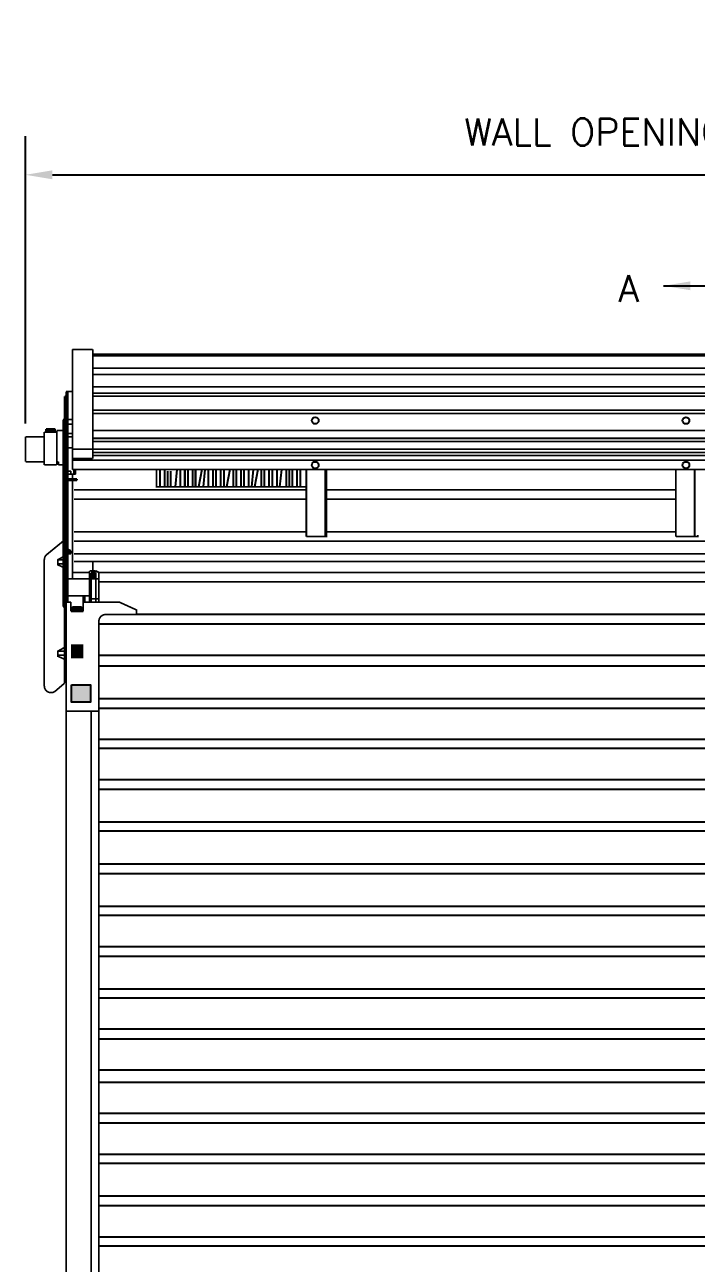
# Model space of a CAD drawing. Extents: x 0 to 112, y 0 to 183.
# Drawn here: x 2.7 to 52.8, y 91 to 183.3 of the extents above; entities that cross this region are included whole.
import ezdxf

# ---------------------------------------------------------------- set-up
doc = ezdxf.new("R2010")
doc.units = 0
doc.header["$LTSCALE"] = 8
doc.header["$MEASUREMENT"] = 0
doc.layers.get('DEFPOINTS').update_dxf_attribs({"linetype": 'CONTINUOUS'})
for name, color, linetype in [('R-ANNO-DIMS', 3, 'CONTINUOUS'), ('R-ANNO-TEXT', 6, 'CONTINUOUS'), ('R-SWTS-DET1', 1, 'CONTINUOUS'), ('R-SWTS-PAT1', 5, 'CONTINUOUS')]:
    doc.layers.add(name, color=color, linetype=linetype)
doc.styles.add('SWTSTEXT', font='romans.shx')
doc.dimstyles.new('SWTSARCH', dxfattribs={"dimscale": 16, "dimtxt": 0.125, "dimasz": 0.125, "dimexe": 0.179688, "dimexo": 0.0625, "dimgap": 0.125, "dimtad": 1, "dimtih": 1, "dimtoh": 1, "dimdec": 4, "dimzin": 3, "dimtxsty": 'SWTSTEXT', "dimcen": 0.1875, "dimdle": 0.179688, "dimclrd": 256, "dimclre": 256, "dimclrt": 256, "dimazin": 3, "dimtfac": 1, "dimtdec": 4, "dimtofl": 0, "dimtmove": 0, "dimatfit": 3, "dimtolj": 1, "dimtzin": 3})

# ---------------------------------------------------------------- blocks, each defined once
blk = doc.blocks.new('*D0')
at = {"layer": 'DEFPOINTS', "color": 0}
for p in [(104.839, 172.132), (2.795, 152.606, 0.002), (104.839, 152.606, 0.002)]:
    blk.add_point(p, dxfattribs=at)
at = {"layer": 'R-ANNO-DIMS'}
for p, q in [((2.795, 153.606), (2.795, 175.007)), ((104.839, 153.606), (104.839, 175.007)), ((4.795, 172.132), (102.839, 172.132))]:
    blk.add_line(p, q, dxfattribs=at)
for points in [[(4.795, 172.465), (4.795, 171.799), (2.795, 172.132)], [(102.839, 172.465), (102.839, 171.799), (104.839, 172.132)]]:
    blk.add_solid(points, dxfattribs=at)
at = {"layer": 'R-ANNO-DIMS', "insert": (53.817, 175.322), "char_height": 2, "attachment_point": 5, "style": 'SWTSTEXT'}
blk.add_mtext('\\A1;WALL OPENING WIDTH + 7"', dxfattribs=at)

msp = doc.modelspace()

# ---------------------------------------------------------------- linework, layer by layer
at = {"layer": 'R-SWTS-DET1', "const_width": 0.125}
for points, elevation in [([(6.28162, 150.74693), (6.28162, 159.11497)], 0.00153), ([(7.79252, 159.11497), (6.28162, 159.11497)], 0.00153), ([(7.79252, 159.11497), (7.79252, 150.97938)], 0.00153), ([(7.79252, 158.7663), (99.84095, 158.7663)], 0.00153), ([(99.84095, 158.65008), (7.79252, 158.65008)], 0.00153), ([(7.79252, 157.7203), (99.84095, 157.7203)], 0.00153), ([(7.79252, 157.25541), (99.84095, 157.25541)], 0.00153), ([(5.81673, 138.42732), (5.81673, 155.97696)], 0.00153), ([(5.81673, 155.97696), (5.93296, 155.97696)], 0.00153), ([(5.93296, 155.97696), (6.28162, 155.97696)], 0.00153), ([(5.93296, 155.97696), (5.93296, 153.88495)], 0.00153), ([(7.79252, 156.32563), (99.84095, 156.32563)], 0.00153), ([(5.70051, 134.47575), (5.70051, 155.62829)], 0.00153), ([(5.81673, 155.62829), (5.70051, 155.62829)], 0.00153), ([(5.70051, 155.1634), (5.81673, 155.1634)], 0.00153), ([(99.84095, 155.86074), (7.79252, 155.86074)], 0.00153), ([(99.84095, 155.62829), (7.79252, 155.62829)], 0.00153), ([(99.84095, 154.58229), (7.79252, 154.58229)], 0.00153), ([(7.79252, 154.34984), (99.84095, 154.34984)], 0.00153), ([(4.30584, 153.18761), (4.42206, 153.18761)], 0.00153), ([(4.30584, 152.95517), (4.30584, 153.18761)], 0.00153), ([(4.42206, 153.07139), (4.42206, 153.18761)], 0.00153), ([(4.42206, 153.18761), (4.88695, 153.18761)], 0.00153), ([(4.88695, 153.07139), (4.88695, 153.18761)], 0.00153), ([(4.88695, 153.18761), (5.00317, 153.18761)], 0.00153), ([(5.00317, 152.95517), (5.00317, 153.18761)], 0.00153), ([(5.58429, 153.88495), (5.58429, 151.79294)], 0.00153), ([(5.70051, 153.88495), (5.70051, 153.88495), (5.70051, 153.88495), (5.58429, 153.88495)], 0.00153), ([(5.58429, 139.93822), (5.58429, 153.76873)], 0.00153), ([(5.58429, 153.76873), (5.58429, 153.76873)], 0.00153), ([(5.70051, 153.88495), (5.70051, 151.90916)], 0.00153), ([(5.70051, 151.90916), (5.70051, 153.88495)], 0.00153), ([(5.70051, 153.88495), (5.70051, 153.88495)], 0.00153), ([(5.70051, 153.88495), (5.70051, 153.88495), (5.70051, 153.88495), (5.70051, 153.88495)], 0.00153), ([(5.81673, 153.88495), (5.81673, 153.88495), (5.81673, 153.88495), (5.93296, 153.88495)], 0.00153), ([(5.93296, 153.53628), (5.81673, 153.53628)], 0.00153), ([(5.81673, 153.53628), (5.81673, 153.30384)], 0.00153), ([(5.93296, 153.53628), (5.93296, 153.88495)], 0.00153), ([(6.28162, 153.88495), (5.93296, 153.88495)], 0.00153), ([(5.93296, 152.6065), (5.93296, 153.53628)], 0.00153), ([(6.28162, 153.53628), (5.93296, 153.53628)], 0.00153), ([(2.79494, 152.6065), (2.79494, 150.74693)], 0.00153), ([(2.79494, 152.6065), (4.18961, 152.6065)], 0.00153), ([(4.18961, 152.95517), (4.18961, 150.51449)], 0.00153), ([(4.18961, 152.95517), (5.1194, 152.95517)], 0.00153), ([(4.30584, 152.95517), (4.30584, 152.95517), (4.42206, 152.95517), (4.42206, 153.07139), (4.42206, 153.07139), (4.53828, 153.07139), (4.53828, 153.07139), (4.77073, 153.07139)], 0.00153), ([(4.30584, 152.95517), (4.30584, 152.95517)], 0.00153), ([(4.30584, 152.95517), (4.30584, 152.95517), (4.30584, 152.95517), (4.30584, 152.95517), (4.42206, 152.95517), (4.42206, 152.95517), (4.42206, 152.95517), (4.53828, 152.95517), (4.53828, 152.95517), (4.77073, 152.95517)], 0.00153), ([(4.30584, 152.95517), (4.30584, 152.95517)], 0.00153), ([(4.77073, 152.95517), (4.53828, 152.95517)], 0.00153), ([(4.77073, 153.07139), (4.77073, 153.07139), (4.77073, 153.07139), (4.88695, 153.07139), (4.88695, 153.07139), (4.88695, 152.95517), (5.00317, 152.95517), (5.00317, 152.95517)], 0.00153), ([(4.77073, 152.95517), (4.77073, 152.95517), (4.77073, 152.95517), (4.88695, 152.95517), (4.88695, 152.95517), (4.88695, 152.95517), (5.00317, 152.95517), (5.00317, 152.95517), (5.00317, 152.95517), (5.00317, 152.95517)], 0.00153), ([(4.77073, 152.95517), (4.77073, 152.95517)], 0.00153), ([(5.00317, 152.95517), (5.00317, 152.95517)], 0.00153), ([(5.00317, 152.95517), (5.00317, 152.95517)], 0.00153), ([(5.1194, 150.51449), (5.1194, 153.07139)], 0.00153), ([(5.58429, 153.07139), (5.1194, 153.07139)], 0.00153), ([(5.58429, 152.95517), (5.58429, 152.95517)], 0.00153), ([(5.58429, 152.95517), (5.58429, 152.95517)], 0.00153), ([(5.58429, 152.95517), (5.58429, 152.95517)], 0.00153), ([(5.58429, 152.83894), (5.58429, 152.83894)], 0.00153), ([(5.81673, 152.83894), (5.93296, 152.6065)], 0.00153), ([(5.93296, 152.83894), (5.81673, 152.83894)], 0.00153), ([(5.81673, 152.83894), (5.81673, 152.83894)], 0.00153), ([(5.93296, 152.6065), (5.93296, 152.6065), (5.81673, 152.6065), (5.81673, 152.6065), (5.81673, 152.6065), (5.81673, 152.6065), (5.81673, 152.6065), (5.81673, 152.6065), (5.81673, 152.6065), (5.81673, 152.6065), (5.81673, 152.6065), (5.81673, 152.6065), (5.81673, 152.6065), (5.81673, 152.6065), (5.81673, 152.6065), (5.81673, 152.6065)], 0.00153), ([(5.93296, 152.6065), (5.93296, 152.6065), (5.81673, 152.6065), (5.81673, 152.6065), (5.81673, 152.6065), (5.81673, 152.6065), (5.81673, 152.6065), (5.81673, 152.6065), (5.81673, 152.6065), (5.81673, 152.6065), (5.81673, 152.6065), (5.81673, 152.6065), (5.81673, 152.6065), (5.81673, 152.6065), (5.81673, 152.6065), (5.81673, 152.6065)], 0.00153), ([(5.93296, 152.83894), (6.28162, 152.83894)], 0.00153), ([(5.93296, 149.81715), (5.93296, 152.6065)], 0.00153), ([(5.93296, 152.6065), (6.28162, 152.6065)], 0.00153), ([(7.79252, 153.07139), (99.84095, 153.07139)], 0.00153), ([(99.84095, 152.49028), (7.79252, 152.49028)], 0.00153), ([(99.84095, 152.25783), (7.79252, 152.25783)], 0.00153), ([(5.58429, 151.90916), (5.58429, 151.90916)], 0.00153), ([(5.81673, 151.79294), (6.28162, 151.79294)], 0.00153), ([(6.28162, 151.67672), (7.79252, 151.67672)], 0.00153), ([(99.84095, 151.67672), (7.79252, 151.67672)], 0.00153), ([(99.84095, 151.44427), (7.79252, 151.44427)], 0.00153), ([(2.79494, 150.74693), (4.18961, 150.74693)], 0.00153), ([(4.18961, 150.51449), (5.1194, 150.51449)], 0.00153), ([(4.18961, 150.51449), (5.1194, 150.51449)], 0.00153), ([(5.23562, 150.74693), (5.1194, 150.74693)], 0.00153), ([(5.23562, 150.74693), (5.23562, 150.51449)], 0.00153), ([(5.58429, 150.51449), (5.23562, 150.51449)], 0.00153), ([(5.58429, 150.51449), (5.58429, 140.05444)], 0.00153), ([(6.28162, 150.97938), (7.79252, 150.97938)], 0.00153), ([(101.35184, 150.86316), (6.28162, 150.86316)], 0.00153), ([(6.28162, 150.74693), (6.28162, 150.16582)], 0.00153), ([(7.79252, 151.21183), (99.84095, 151.21183)], 0.00153), ([(5.58429, 150.16582), (5.70051, 150.16582)], 0.00153), ([(5.70051, 149.81715), (5.58429, 149.81715)], 0.00153), ([(5.70051, 149.70093), (5.58429, 149.70093)], 0.00153), ([(5.70051, 149.70093), (5.58429, 149.70093)], 0.00153), ([(5.81673, 149.70093), (5.58429, 149.70093)], 0.00153), ([(5.70051, 149.70093), (5.58429, 149.70093)], 0.00153), ([(5.70051, 149.70093), (5.58429, 149.70093)], 0.00153), ([(5.58429, 149.70093), (5.58429, 149.70093), (5.58429, 149.70093), (5.58429, 149.46848)], 0.00153), ([(5.70051, 150.16582), (5.70051, 149.81715)], 0.00153), ([(5.70051, 149.81715), (5.70051, 150.16582)], 0.00153), ([(5.70051, 139.93822), (5.70051, 149.70093)], 0.00153), ([(6.39785, 149.81715), (5.81673, 149.81715)], 0.00153), ([(5.81673, 149.81715), (5.81673, 149.81715), (5.81673, 149.81715), (5.81673, 149.70093)], 0.00153), ([(5.81673, 149.58471), (5.81673, 149.58471), (5.81673, 149.58471), (5.93296, 149.46848)], 0.00153), ([(5.93296, 149.81715), (5.93296, 150.0496)], 0.00153), ([(5.93296, 150.0496), (5.93296, 150.0496)], 0.00153), ([(6.1654, 150.0496), (5.93296, 150.0496)], 0.00153), ([(6.1654, 150.0496), (5.93296, 150.0496)], 0.00153), ([(5.93296, 149.81715), (5.93296, 149.81715)], 0.00153), ([(6.1654, 149.81715), (5.93296, 149.81715)], 0.00153), ([(5.93296, 149.81715), (5.93296, 149.46848)], 0.00153), ([(6.1654, 149.81715), (6.1654, 150.0496)], 0.00153), ([(6.28162, 150.16582), (24.41237, 150.16582)], 0.00153), ([(6.28162, 149.81715), (6.28162, 149.46848)], 0.00153), ([(6.39785, 150.16582), (6.39785, 149.81715)], 0.00153), ([(6.39785, 149.81715), (6.39785, 149.81715), (6.39785, 149.81715), (6.51407, 149.81715)], 0.00153), ([(6.51407, 150.16582), (6.51407, 149.81715)], 0.00153), ([(12.55765, 150.16582), (12.55765, 148.88737), (23.71504, 148.88737)], 0.00153), ([(23.71504, 150.16582), (23.71504, 145.16824)], 0.00153), ([(24.41237, 150.16582), (52.30584, 150.16582)], 0.00153), ([(25.10971, 145.16824), (25.10971, 150.16582)], 0.00153), ([(25.22593, 150.16582), (25.22593, 145.28446)], 0.00153), ([(51.25983, 150.16582), (51.25983, 145.16824)], 0.00153), ([(52.30584, 150.16582), (79.61819, 150.16582)], 0.00153), ([(52.6545, 145.16824), (52.6545, 150.16582)], 0.00153), ([(5.58429, 149.46848), (5.58429, 149.46848), (5.58429, 149.46848), (5.58429, 149.46848), (5.58429, 149.46848), (5.58429, 149.46848), (5.58429, 149.46848), (5.58429, 149.46848), (5.58429, 149.46848), (5.58429, 149.46848), (5.58429, 149.46848), (5.58429, 149.46848), (5.58429, 149.46848), (5.58429, 149.46848), (5.58429, 149.46848), (5.58429, 149.46848), (5.58429, 149.46848), (5.58429, 149.35226), (5.58429, 149.35226), (5.58429, 149.35226), (5.58429, 149.35226), (5.58429, 149.35226), (5.58429, 149.35226), (5.58429, 149.35226), (5.58429, 149.35226), (5.58429, 149.35226), (5.58429, 149.35226), (5.58429, 149.35226), (5.58429, 149.35226), (5.58429, 149.35226)], 0.00153), ([(5.58429, 149.35226), (5.70051, 149.35226)], 0.00153), ([(5.70051, 149.35226), (5.70051, 149.35226)], 0.00153), ([(5.81673, 149.46848), (5.93296, 149.46848)], 0.00153), ([(5.81673, 149.46848), (5.81673, 149.46848), (5.81673, 149.46848), (5.93296, 149.35226)], 0.00153), ([(5.93296, 149.35226), (5.93296, 149.46848)], 0.00153), ([(6.63029, 149.46848), (5.93296, 149.46848)], 0.00153), ([(6.63029, 149.35226), (5.93296, 149.35226)], 0.00153), ([(5.93296, 149.35226), (5.93296, 142.03023)], 0.00153), ([(6.28162, 149.46848), (6.28162, 149.35226)], 0.00153), ([(6.28162, 149.35226), (6.28162, 144.00601)], 0.00153), ([(6.39785, 148.65492), (23.71504, 148.65492)], 0.00153), ([(6.63029, 149.46848), (6.63029, 149.35226)], 0.00153), ([(25.22593, 148.65492), (51.25983, 148.65492)], 0.00153), ([(5.70051, 148.30626), (5.58429, 148.30626)], 0.00153), ([(5.58429, 148.30626), (5.58429, 148.30626), (5.58429, 148.30626), (5.58429, 148.07381)], 0.00153), ([(5.58429, 148.07381), (5.58429, 148.07381), (5.58429, 148.07381), (5.58429, 148.07381), (5.58429, 148.07381), (5.58429, 148.07381), (5.58429, 148.07381), (5.58429, 148.07381), (5.58429, 148.07381), (5.58429, 148.07381), (5.58429, 148.07381), (5.58429, 148.07381), (5.58429, 148.07381), (5.58429, 148.07381), (5.58429, 148.07381), (5.58429, 148.07381), (5.58429, 148.07381), (5.58429, 148.07381), (5.58429, 148.07381), (5.58429, 148.07381), (5.58429, 148.07381), (5.58429, 148.07381), (5.58429, 148.07381), (5.58429, 148.07381), (5.58429, 148.07381), (5.58429, 148.07381), (5.58429, 148.07381), (5.58429, 148.07381), (5.58429, 148.07381), (5.58429, 147.95759)], 0.00153), ([(5.58429, 147.95759), (5.70051, 147.95759)], 0.00153), ([(5.70051, 148.30626), (5.70051, 148.30626), (5.70051, 148.30626), (5.70051, 148.42248)], 0.00153), ([(5.70051, 147.95759), (5.70051, 147.95759)], 0.00153), ([(23.71504, 147.95759), (6.39785, 147.95759)], 0.00153), ([(51.25983, 147.95759), (25.22593, 147.95759)], 0.00153), ([(23.71504, 145.51691), (6.39785, 145.51691)], 0.00153), ([(23.71504, 145.16824), (25.10971, 145.16824)], 0.00153), ([(25.10971, 145.16824), (25.10971, 145.16824), (25.10971, 145.16824), (25.10971, 145.16824), (25.10971, 145.16824), (25.10971, 145.16824), (25.10971, 145.16824), (25.22593, 145.16824), (25.22593, 145.16824), (25.22593, 145.16824), (25.22593, 145.16824), (25.22593, 145.16824), (25.22593, 145.16824), (25.22593, 145.28446), (25.22593, 145.28446), (25.22593, 145.28446), (25.22593, 145.28446)], 0.00153), ([(51.25983, 145.51691), (25.22593, 145.51691)], 0.00153), ([(51.25983, 145.16824), (52.6545, 145.16824)], 0.00153), ([(52.6545, 145.16824), (52.6545, 145.16824), (52.6545, 145.16824), (52.6545, 145.16824), (52.88695, 145.16824), (52.88695, 145.16824), (52.88695, 145.16824), (52.88695, 145.16824), (52.88695, 145.16824), (52.88695, 145.16824), (52.88695, 145.16824), (52.88695, 145.16824), (52.88695, 145.16824), (52.88695, 145.28446), (52.88695, 145.28446), (52.88695, 145.28446), (52.88695, 145.28446)], 0.00153), ([(5.93296, 144.23846), (5.93296, 144.23846)], 0.00153), ([(5.93296, 144.23846), (5.93296, 144.23846)], 0.00153), ([(6.1654, 144.12224), (6.1654, 144.12224), (6.1654, 144.12224), (5.93296, 144.23846)], 0.00153), ([(6.1654, 144.12224), (5.93296, 144.12224)], 0.00153), ([(5.93296, 144.00601), (6.1654, 144.00601)], 0.00153), ([(6.1654, 143.88979), (6.1654, 144.12224)], 0.00153), ([(6.28162, 144.00601), (6.28162, 143.30868)], 0.00153), ([(6.39785, 144.81957), (101.35184, 144.81957)], 0.00153), ([(5.75684, 143.75033), (5.19434, 143.43783), (5.19434, 143.06283), (5.75684, 142.81283)], 0), ([(5.23562, 143.43398), (5.75684, 143.43398)], 0.00153), ([(5.23562, 143.14781), (5.75684, 143.14781)], 0.00153), ([(5.93296, 143.88979), (6.1654, 143.88979)], 0.00153), ([(6.28162, 142.03023), (6.28162, 143.30868)], 0.00153), ([(6.39785, 143.88979), (101.35184, 143.88979)], 0.00153), ([(6.39785, 143.30868), (101.35184, 143.30868)], 0.00153), ([(7.79252, 142.61134), (7.79252, 143.30868)], 0.00153), ([(6.28162, 142.49512), (7.56007, 142.49512)], 0.00153), ([(7.56007, 142.03023), (7.56007, 142.61134)], 0.00153), ([(7.56007, 142.61134), (8.02496, 142.61134)], 0.00153), ([(7.6763, 142.3789), (7.6763, 142.3789), (7.6763, 142.3789), (7.56007, 142.3789), (7.56007, 142.3789), (7.56007, 142.3789), (7.56007, 142.49512), (7.56007, 142.49512), (7.56007, 142.49512)], 0.00153), ([(7.6763, 142.49512), (7.6763, 142.49512)], 0.00153), ([(7.6763, 142.49512), (7.6763, 142.49512)], 0.00153), ([(7.6763, 142.49512), (7.79252, 142.49512)], 0.00153), ([(7.6763, 142.49512), (7.90874, 142.49512)], 0.00153), ([(7.6763, 142.49512), (7.90874, 142.49512)], 0.00153), ([(7.6763, 142.03023), (7.6763, 142.3789)], 0.00153), ([(7.79252, 142.3789), (7.6763, 142.3789)], 0.00153), ([(7.79252, 142.49512), (7.79252, 142.3789)], 0.00153), ([(7.79252, 142.49512), (7.79252, 142.03023)], 0.00153), ([(7.79252, 142.49512), (7.79252, 142.49512)], 0.00153), ([(7.79252, 142.49512), (7.79252, 142.49512)], 0.00153), ([(7.79252, 142.03023), (7.79252, 142.3789)], 0.00153), ([(7.90874, 142.03023), (7.90874, 142.49512)], 0.00153), ([(7.90874, 142.49512), (7.90874, 142.49512), (8.02496, 142.49512), (8.02496, 142.49512), (8.02496, 142.49512), (8.02496, 142.49512), (8.02496, 142.49512), (8.02496, 142.49512), (8.02496, 142.49512), (8.02496, 142.49512), (8.02496, 142.49512)], 0.00153), ([(8.02496, 142.49512), (7.90874, 142.49512)], 0.00153), ([(7.90874, 142.49512), (8.02496, 142.49512), (8.02496, 142.49512), (8.02496, 142.49512), (8.02496, 142.49512), (8.02496, 142.49512), (8.02496, 142.49512), (8.02496, 142.49512), (8.02496, 142.49512), (8.02496, 142.49512)], 0.00153), ([(8.02496, 142.14645), (8.02496, 142.03023), (8.02496, 142.03023), (8.02496, 142.03023), (8.02496, 142.03023), (8.02496, 142.03023), (8.02496, 142.03023), (8.02496, 142.03023), (8.02496, 142.03023), (7.90874, 142.03023), (7.90874, 142.03023)], 0.00153), ([(8.02496, 142.61134), (8.02496, 142.61134), (8.02496, 142.61134), (8.02496, 142.61134), (8.25741, 142.49512), (8.25741, 142.49512), (8.25741, 142.49512), (8.25741, 142.49512), (8.25741, 142.49512), (8.25741, 142.49512), (8.25741, 142.49512)], 0.00153), ([(8.02496, 142.49512), (8.02496, 142.49512)], 0.00153), ([(8.02496, 142.49512), (8.02496, 142.14645)], 0.00153), ([(8.02496, 142.49512), (8.02496, 142.49512)], 0.00153), ([(8.02496, 142.49512), (8.02496, 142.49512), (8.02496, 142.49512), (8.02496, 142.49512), (8.02496, 142.49512), (8.02496, 142.49512), (8.02496, 142.49512), (8.02496, 142.49512), (8.02496, 142.49512)], 0.00153), ([(8.02496, 142.49512), (8.02496, 142.49512)], 0.00153), ([(8.02496, 142.49512), (8.02496, 142.49512)], 0.00153), ([(8.02496, 142.49512), (8.02496, 142.14645)], 0.00153), ([(8.02496, 142.03023), (8.02496, 142.14645)], 0.00153), ([(8.02496, 142.14645), (8.02496, 142.14645)], 0.00153), ([(8.02496, 142.14645), (8.02496, 142.03023)], 0.00153), ([(8.25741, 140.28689), (8.25741, 142.49512)], 0.00153), ([(8.25741, 142.49512), (99.37605, 142.49512)], 0.00153), ([(5.93296, 142.03023), (5.93296, 142.03023)], 0.00153), ([(7.90874, 142.03023), (5.93296, 142.03023)], 0.00153), ([(5.93296, 140.28689), (5.93296, 142.03023)], 0.00153), ([(5.93296, 142.03023), (7.90874, 142.03023)], 0.00153), ([(7.56007, 142.03023), (7.6763, 142.03023)], 0.00153), ([(7.56007, 142.03023), (7.56007, 140.75178)], 0.00153), ([(7.6763, 142.03023), (7.56007, 142.03023)], 0.00153), ([(7.6763, 140.28689), (7.6763, 142.03023)], 0.00153), ([(8.02496, 142.03023), (7.6763, 142.03023)], 0.00153), ([(7.90874, 142.03023), (8.02496, 142.03023)], 0.00153), ([(8.02496, 142.03023), (7.90874, 142.03023)], 0.00153), ([(8.25741, 142.03023), (8.25741, 142.03023), (8.25741, 142.03023), (8.25741, 142.03023), (8.25741, 142.03023), (8.25741, 142.03023), (8.25741, 142.03023), (8.02496, 142.03023), (8.02496, 142.03023)], 0.00153), ([(8.02496, 140.28689), (8.02496, 142.03023)], 0.00153), ([(8.02496, 142.03023), (8.02496, 142.03023), (8.02496, 142.03023), (8.02496, 142.03023), (8.02496, 142.03023), (8.02496, 142.03023), (8.02496, 142.03023), (8.02496, 142.03023), (8.02496, 142.03023)], 0.00153), ([(8.02496, 142.03023), (8.02496, 142.03023)], 0.00153), ([(8.02496, 142.03023), (8.02496, 142.03023)], 0.00153), ([(8.02496, 142.03023), (8.02496, 142.03023)], 0.00153), ([(8.02496, 142.03023), (8.02496, 142.03023)], 0.00153), ([(99.37605, 141.79778), (8.25741, 141.79778)], 0.00153), ([(5.81673, 140.28689), (5.93296, 140.28689)], 0.00153), ([(5.93296, 140.75178), (7.09518, 140.75178)], 0.00153), ([(7.56007, 140.75178), (5.93296, 140.75178)], 0.00153), ([(5.93296, 140.28689), (6.1654, 140.28689)], 0.00153), ([(6.1654, 140.28689), (6.1654, 139.58955)], 0.00153), ([(7.09518, 140.28689), (7.09518, 140.75178)], 0.00153), ([(7.09518, 140.75178), (7.56007, 140.75178)], 0.00153), ([(7.09518, 140.28689), (7.09518, 139.58955)], 0.00153), ([(7.09518, 140.28689), (9.76831, 140.28689)], 0.00153), ([(7.21141, 140.28689), (7.21141, 140.75178)], 0.00153), ([(7.56007, 140.28689), (7.56007, 140.75178)], 0.00153), ([(7.56007, 140.28689), (7.56007, 140.75178)], 0.00153), ([(7.6763, 140.51933), (7.56007, 140.51933)], 0.00153), ([(7.56007, 140.51933), (8.25741, 140.51933)], 0.00153), ([(8.02496, 140.51933), (7.6763, 140.51933)], 0.00153), ([(8.25741, 140.63555), (8.25741, 140.51933), (8.25741, 140.51933), (8.25741, 140.51933), (8.25741, 140.51933), (8.25741, 140.51933), (8.25741, 140.51933), (8.02496, 140.51933), (8.02496, 140.51933)], 0.00153), ([(8.02496, 140.51933), (8.02496, 140.51933)], 0.00153), ([(5.58429, 139.93822), (5.58429, 140.05444), (5.58429, 140.05444), (5.58429, 140.05444), (5.58429, 140.05444), (5.58429, 140.05444), (5.58429, 140.05444), (5.58429, 140.05444), (5.58429, 140.05444), (5.58429, 140.05444), (5.58429, 140.05444), (5.58429, 140.05444), (5.58429, 140.05444), (5.58429, 140.05444), (5.58429, 140.05444), (5.58429, 140.05444), (5.58429, 140.05444), (5.58429, 140.05444), (5.58429, 140.05444), (5.58429, 140.05444), (5.58429, 140.05444), (5.58429, 140.05444), (5.58429, 140.05444), (5.58429, 140.05444), (5.58429, 140.05444), (5.58429, 140.05444), (5.58429, 140.05444), (5.58429, 140.05444), (5.58429, 140.05444), (5.58429, 140.05444)], 0.00153), ([(5.58429, 140.05444), (5.58429, 140.05444), (5.58429, 140.05444), (5.58429, 139.93822)], 0.00153), ([(5.58429, 139.93822), (5.70051, 139.93822)], 0.00153), ([(5.70051, 139.93822), (5.58429, 139.93822)], 0.00153), ([(5.70051, 139.93822), (5.70051, 136.91643)], 0.00153), ([(5.70051, 139.93822), (5.70051, 139.93822)], 0.00153), ([(5.70051, 139.82199), (5.70051, 139.82199), (5.70051, 139.82199), (5.70051, 139.93822)], 0.00153), ([(6.1654, 139.58955), (6.28162, 139.58955)], 0.00153), ([(6.1654, 139.58955), (6.1654, 139.58955), (6.1654, 139.58955), (6.1654, 139.58955)], 0.00153), ([(6.28162, 139.58955), (6.28162, 139.93822)], 0.00153), ([(6.28162, 139.93822), (6.28162, 139.58955)], 0.00153), ([(6.28162, 139.58955), (6.28162, 139.93822)], 0.00153), ([(6.28162, 139.93822), (6.86274, 139.93822)], 0.00153), ([(6.39785, 139.93822), (6.39785, 139.93822), (6.39785, 139.93822), (6.28162, 139.93822)], 0.00153), ([(6.28162, 139.82199), (6.86274, 139.82199)], 0.00153), ([(6.28162, 139.70577), (6.28162, 139.70577)], 0.00153), ([(6.28162, 139.70577), (6.86274, 139.70577)], 0.00153), ([(6.28162, 139.58955), (6.86274, 139.58955)], 0.00153), ([(6.28162, 139.58955), (6.28162, 139.58955), (6.28162, 139.58955), (6.28162, 139.58955)], 0.00153), ([(6.86274, 139.93822), (6.39785, 139.93822)], 0.00153), ([(6.86274, 139.58955), (6.86274, 139.93822)], 0.00153), ([(6.97896, 139.93822), (6.97896, 139.93822), (6.97896, 139.93822), (6.86274, 139.93822)], 0.00153), ([(6.97896, 139.70577), (6.86274, 139.70577)], 0.00153), ([(6.86274, 139.58955), (6.86274, 139.58955), (6.86274, 139.58955), (6.97896, 139.58955)], 0.00153), ([(6.97896, 139.58955), (6.97896, 139.93822)], 0.00153), ([(6.97896, 139.58955), (7.09518, 139.58955)], 0.00153), ([(7.09518, 139.58955), (7.09518, 139.58955), (7.09518, 139.58955), (7.09518, 139.58955)], 0.00153), ([(5.81673, 132.15129), (5.81673, 138.42732)], 0.00153), ([(8.25741, 138.8571), (8.25741, 134.47575)], 0.00153), ([(5.75684, 136.93783), (5.19434, 136.62533), (5.19434, 136.25033), (5.75684, 136.00033)], 0), ([(5.23562, 136.62148), (5.75684, 136.62148)], 0.00153), ([(5.23562, 136.33531), (5.75684, 136.33531)], 0.00153), ([(5.70051, 136.10287), (5.70051, 134.2433)], 0.00153), ([(5.70051, 134.47575), (5.70051, 134.47575), (5.70051, 134.35953), (5.70051, 134.35953), (5.70051, 134.35953), (5.70051, 134.35953), (5.70051, 134.35953), (5.70051, 134.2433), (5.70051, 134.2433), (5.70051, 134.2433)], 0.00153), ([(5.81673, 134.47575), (5.70051, 134.47575)], 0.00153), ([(5.81673, 134.47575), (5.81673, 134.35953), (5.81673, 134.35953), (5.81673, 134.35953), (5.81673, 134.35953), (5.81673, 134.35953), (5.81673, 134.35953), (5.70051, 134.35953), (5.70051, 134.35953), (5.70051, 134.35953), (5.70051, 134.2433), (5.70051, 134.2433), (5.70051, 134.2433), (5.70051, 134.2433)], 0.00153), ([(5.81673, 134.47575), (5.81673, 134.35953)], 0.00153), ([(5.81673, 132.15129), (5.93296, 132.15129)], 0.00153), ([(5.81673, 15.2312), (5.81673, 132.15129)], 0.00153), ([(5.93296, 132.15129), (8.25741, 132.15129)], 0.00153), ([(7.6763, 15.2312), (7.6763, 132.15129)], 0.00153), ([(8.25741, 132.15129), (8.25741, 15.2312)], 0.00153), ([(8.25741, 113.09076), (8.25741, 113.09076)], 0.00153)]:
    msp.add_lwpolyline(points, dxfattribs=dict(at, elevation=elevation))
at = {"layer": 'R-SWTS-DET1', "const_width": 0.125, "elevation": 0.00153}
for points in [[(5.58429, 144.81957), (4.37299, 143.82852, 0.22494985), (4.18961, 143.44154), (4.18961, 134.03536, 0.64076492), (5.01501, 133.65573), (5.70051, 134.2433)], [(9.76831, 140.28689), (11.04676, 139.70577), (11.04676, 139.3571), (8.75741, 139.3571, 0.41421356), (8.25741, 138.8571), (8.25741, 132.15129)]]:
    msp.add_lwpolyline(points, format="xyb", dxfattribs=at)
at = {"layer": 'R-SWTS-DET1', "elevation": 0}
msp.add_lwpolyline([(6.2139, 134.1113), (7.6343, 134.1113), (7.6343, 132.82927), (6.2139, 132.82927)], close=True, dxfattribs=at)
at = {"layer": 'R-SWTS-DET1'}
for centre in [(24.38184, 153.81283, 0), (52.00684, 153.81283, 0), (24.38184, 150.50033, 0), (52.00684, 150.50033, 0)]:
    msp.add_circle(centre, 0.25, dxfattribs=at)
for points in [[(6.1654, 136.10287, 0.00153), (7.09518, 136.10287, 0.00153), (6.1654, 137.14887, 0.00153), (7.09518, 137.14887, 0.00153)], [(6.2139, 132.82927, 0), (6.2139, 134.1113, 0), (7.6343, 132.82927, 0), (7.6343, 134.1113, 0)]]:
    msp.add_solid(points, dxfattribs=at)
at = {"layer": 'R-SWTS-PAT1'}
for p, q in [((12.7901, 150.16582, 0.00153), (12.7901, 148.88737, 0.00153)), ((13.13877, 150.16582, 0.00153), (13.13877, 148.88737, 0.00153)), ((13.37121, 150.0496, 0.00153), (13.37121, 148.88737, 0.00153)), ((13.60366, 150.0496, 0.00153), (13.60366, 148.88737, 0.00153)), ((14.06855, 150.16582, 0.00153), (13.9407, 148.88737, 0.00153)), ((14.30099, 150.16582, 0.00153), (14.30099, 148.88737, 0.00153)), ((14.64966, 150.16582, 0.00153), (14.64966, 148.88737, 0.00153)), ((14.64966, 148.88737, 0.00153), (14.64966, 150.16582, 0.00153)), ((14.88211, 150.16582, 0.00153), (14.88211, 148.88737, 0.00153)), ((15.23078, 150.16582, 0.00153), (15.23078, 148.88737, 0.00153)), ((15.46322, 148.88737, 0.00153), (15.46322, 150.16582, 0.00153)), ((15.46322, 150.16582, 0.00153), (15.46322, 148.88737, 0.00153)), ((15.92811, 150.16582, 0.00153), (15.67242, 148.88737, 0.00153)), ((16.16056, 150.16582, 0.00153), (16.03271, 148.88737, 0.00153)), ((16.393, 150.16582, 0.00153), (16.393, 148.88737, 0.00153)), ((16.74167, 150.16582, 0.00153), (16.74167, 148.88737, 0.00153)), ((16.97412, 150.16582, 0.00153), (16.97412, 148.88737, 0.00153)), ((17.32279, 150.16582, 0.00153), (17.32279, 148.88737, 0.00153)), ((17.55523, 150.16582, 0.00153), (17.55523, 148.88737, 0.00153)), ((18.02012, 150.16582, 0.00153), (17.76443, 148.88737, 0.00153)), ((18.25257, 150.16582, 0.00153), (18.25257, 148.88737, 0.00153)), ((18.48501, 150.16582, 0.00153), (18.48501, 148.88737, 0.00153)), ((18.83368, 150.16582, 0.00153), (18.83368, 148.88737, 0.00153)), ((19.06613, 150.16582, 0.00153), (19.06613, 148.88737, 0.00153)), ((19.4148, 150.16582, 0.00153), (19.4148, 148.88737, 0.00153)), ((19.76346, 150.16582, 0.00153), (19.63562, 148.88737, 0.00153)), ((20.11213, 150.16582, 0.00153), (19.85644, 148.88737, 0.00153)), ((20.34458, 150.16582, 0.00153), (20.34458, 148.88737, 0.00153)), ((20.57702, 150.16582, 0.00153), (20.57702, 148.88737, 0.00153)), ((20.92569, 150.16582, 0.00153), (20.92569, 148.88737, 0.00153)), ((21.15814, 150.16582, 0.00153), (21.15814, 148.88737, 0.00153)), ((21.5068, 150.16582, 0.00153), (21.5068, 148.88737, 0.00153)), ((21.85547, 150.16582, 0.00153), (21.72763, 148.88737, 0.00153)), ((22.20414, 150.16582, 0.00153), (22.20414, 148.88737, 0.00153)), ((22.43659, 150.16582, 0.00153), (22.43659, 148.88737, 0.00153)), ((22.66903, 150.16582, 0.00153), (22.66903, 148.88737, 0.00153)), ((23.0177, 150.16582, 0.00153), (23.0177, 148.88737, 0.00153)), ((23.25015, 150.16582, 0.00153), (23.25015, 148.88737, 0.00153)), ((8.25741, 138.65977, 0.00153), (99.37605, 138.65977, 0.00153)), ((96.81915, 139.3571, 0.00153), (11.04676, 139.3571, 0.00153)), ((8.25741, 136.33531, 0.00153), (99.37605, 136.33531, 0.00153)), ((99.37605, 135.52175, 0.00153), (8.25741, 135.52175, 0.00153)), ((99.25983, 133.08107, 0.00153), (8.25741, 133.08107, 0.00153)), ((8.25741, 132.38374, 0.00153), (99.25983, 132.38374, 0.00153)), ((8.25741, 130.05928, 0.00153), (99.37605, 130.05928, 0.00153)), ((99.37605, 129.36195, 0.00153), (8.25741, 129.36195, 0.00153)), ((99.37605, 127.03749, 0.00153), (8.25741, 127.03749, 0.00153)), ((8.25741, 126.34015, 0.00153), (99.37605, 126.34015, 0.00153)), ((8.25741, 123.89948, 0.00153), (99.37605, 123.89948, 0.00153)), ((99.37605, 123.20214, 0.00153), (8.25741, 123.20214, 0.00153)), ((99.37605, 120.76146, 0.00153), (8.25741, 120.76146, 0.00153)), ((8.25741, 120.06413, 0.00153), (99.37605, 120.06413, 0.00153)), ((8.25741, 117.62345, 0.00153), (99.37605, 117.62345, 0.00153)), ((99.37605, 116.92611, 0.00153), (8.25741, 116.92611, 0.00153)), ((99.37605, 114.60166, 0.00153), (8.25741, 114.60166, 0.00153)), ((8.25741, 113.90432, 0.00153), (99.37605, 113.90432, 0.00153)), ((8.25741, 111.46364, 0.00153), (99.37605, 111.46364, 0.00153)), ((99.37605, 110.7663, 0.00153), (8.25741, 110.7663, 0.00153)), ((99.37605, 108.44185, 0.00153), (8.25741, 108.44185, 0.00153)), ((8.25741, 107.74451, 0.00153), (99.37605, 107.74451, 0.00153)), ((8.25741, 105.42006, 0.00153), (99.37605, 105.42006, 0.00153)), ((99.37605, 104.49028, 0.00153), (8.25741, 104.49028, 0.00153)), ((99.37605, 102.16582, 0.00153), (8.25741, 102.16582, 0.00153)), ((8.25741, 101.46848, 0.00153), (99.37605, 101.46848, 0.00153)), ((8.25741, 99.14403, 0.00153), (99.37605, 99.14403, 0.00153)), ((99.37605, 98.44669, 0.00153), (8.25741, 98.44669, 0.00153)), ((99.37605, 96.00601, 0.00153), (8.25741, 96.00601, 0.00153)), ((8.25741, 95.30868, 0.00153), (99.37605, 95.30868, 0.00153)), ((8.25741, 92.98422, 0.00153), (99.37605, 92.98422, 0.00153)), ((99.37605, 92.28689, 0.00153), (8.25741, 92.28689, 0.00153))]:
    msp.add_line(p, q, dxfattribs=at)

# ---------------------------------------------------------------- texts
at = {"layer": 'R-ANNO-TEXT', "style": 'SWTSTEXT'}
msp.add_text('A', height=2, dxfattribs=at).set_placement((46.95959, 162.65808, 0.00153))

# ---------------------------------------------------------------- dimensions: what is measured, and where the dimension line sits
at = {"layer": 'R-ANNO-DIMS'}
dim = msp.add_linear_dim(base=(104.83852, 172.13192, 0), p1=(2.79494, 152.6065, 0.00153), p2=(104.83852, 152.6065, 0.00153), text='WALL OPENING WIDTH + 7"', dimstyle='SWTSARCH', dxfattribs=at)
dim.commit()
dim.dimension.update_dxf_attribs({"geometry": '*D0', "text_midpoint": (53.81673, 175.3224, 0)})

# ---------------------------------------------------------------- leaders
at = {"layer": 'R-ANNO-TEXT'}
msp.add_leader([(50.33005, 163.85689, 0.00153), (58.81431, 163.86343, 0.00153)], dimstyle='SWTSARCH', dxfattribs=at)

doc.saveas('drawing.dxf')
